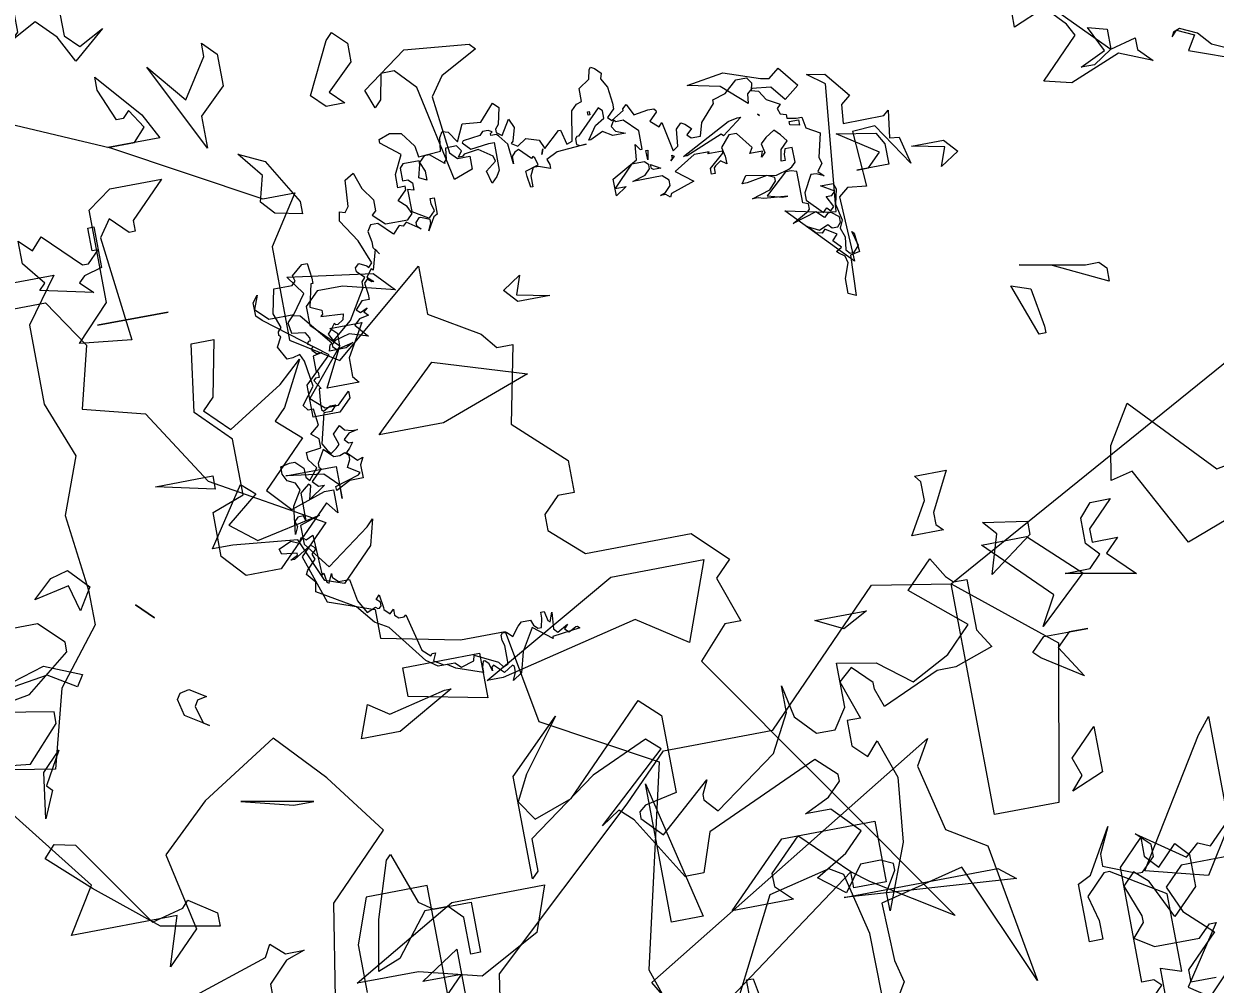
# Model space of a CAD drawing. Header units: millimetres. Extents: x 1418 to 1811, y 1796 to 1956.
# Drawn here: x 1470.9011 to 1471.3308, y 1890.221 to 1890.5674 of the extents above; entities that cross this region are included whole.
import ezdxf

# ---------------------------------------------------------------- set-up
doc = ezdxf.new("R2010")
doc.units = ezdxf.units.MM
doc.layers.add('ARBRE', color=251, linetype='Continuous', lineweight=13)
doc.layers.add('PA6_TEXTO', color=3, linetype='Continuous', lineweight=18)
doc.styles.add('200 Médio', font='arial.ttf', dxfattribs={"height": 0.75})
doc.styles.add('ARIAL', font='ARIAL', dxfattribs={"height": 0.2})
doc.dimstyles.new('AQ250', dxfattribs={"dimscale": 10, "dimtxt": 0.05, "dimasz": 0.03, "dimexe": 0.03, "dimexo": 0.025, "dimgap": 0.025, "dimtad": 1, "dimzin": 0, "dimdsep": 46, "dimtxsty": 'ARIAL', "dimblk": 'ARCHTICK', "dimcen": 0.09, "dimdle": 0.03, "dimclrt": 7, "dimadec": 0, "dimazin": 0, "dimtfac": 1, "dimtix": 1, "dimtmove": 2, "dimatfit": 3, "dimldrblk": 'OPEN90', "dimfxl": 1, "dimtvp": 1, "dimtolj": 1, "dimtzin": 0, "dimarcsym": 0})

# ---------------------------------------------------------------- blocks, each defined once
blk = doc.blocks.new('_ArchTick')
at = {"color": 0, "linetype": 'ByBlock', "const_width": 0.15}
blk.add_lwpolyline([(-0.5, -0.5), (0.5, 0.5)], dxfattribs=at)
blk = doc.blocks.new('*D8')
at = {"layer": 'Defpoints', "color": 0, "transparency": 16777216}
for p in [(1464.48233, 1893.25222), (1464.44773, 1891.83091), (1525.82798, 1890.3369)]:
    blk.add_point(p, dxfattribs=at)
at = {"layer": 'PA6_TEXTO', "color": 0, "lineweight": -2, "transparency": 16777216}
for p, q in [((1464.45381, 1892.08084), (1464.48963, 1893.55213)), ((1526.16249, 1891.7509), (1464.18241, 1893.25952)), ((1525.83407, 1890.58682), (1525.86988, 1892.05811))]:
    blk.add_line(p, q, dxfattribs=at)
at = {"layer": 'PA6_TEXTO', "color": 0, "lineweight": -2, "transparency": 16777216, "xscale": 0.3, "yscale": 0.3, "zscale": 0.3}
for p, rotation in [((1464.48233, 1893.25222), 178.6056793841393), ((1525.86258, 1891.7582), 358.6056793841393)]:
    blk.add_blockref('_ArchTick', p, dxfattribs=dict(at, rotation=rotation))
at = {"layer": 'PA6_TEXTO', "color": 7, "transparency": 16777216, "insert": (1495.18785, 1893.13795), "char_height": 0.75, "attachment_point": 5, "rotation": 358.6057, "style": '200 Médio'}
blk.add_mtext('\\A1;61.40', dxfattribs=at)
blk = doc.blocks.new('_Open90')
at = {"color": 0, "linetype": 'ByBlock', "lineweight": -2}
for p, q in [((-0.5, 0.5), (0, 0)), ((0, 0), (-1, 0)), ((0, 0), (-0.5, -0.5))]:
    blk.add_line(p, q, dxfattribs=at)
blk = doc.blocks.new('WMF26', base_point=(0, 0.0008))
at = {"color": 85}
for points in [[(11.7973, -10.037), (11.477, -10.5245), (11.165, -10.8381), (10.75, -10.8381), (10.6776, -11.2893), (10.3277, -11.6096), (10.2264, -11.7108), (9.9786, -11.7108), (9.7028, -11.9875), (9.5274, -11.9578), (8.756, -12.3728), (8.3048, -12.4823), (8.0578, -12.5119), (7.8462, -12.4823), (7.6066, -12.162), (7.5342, -12.097), (7.4979, -12.1332), (7.6066, -12.5119), (7.395, -12.5119), (7.3226, -12.4461), (6.6606, -12.6568), (6.2095, -12.6857)], [(2.7169, -11.2893), (2.2584, -11.0851), (1.9455, -10.9106), (1.873, -10.9106), (1.9455, -10.8019), (1.9455, -10.5903), (1.8434, -10.5245), (1.6326, -10.699), (1.6326, -10.5903), (1.5231, -10.5245), (1.4943, -10.4882), (1.4581, -10.4882), (1.4943, -10.3145), (1.3848, -10.2116), (1.3848, -10.1391), (1.4219, -10.1391), (1.4581, -10.1029), (1.4581, -10.0667), (1.3848, -10.0008), (1.1452, -10.0008), (1.072, -9.9284), (1.1082, -9.8921), (1.072, -9.7892), (1.1082, -9.7892), (1.1749, -9.7168), (0.7237, -9.0548), (0.8974, -9.1643), (0.9345, -9.1931), (1.3198, -8.9165)]]:
    blk.add_lwpolyline(points, dxfattribs=at)
at = {"color": 106}
for points in [[(3.9552, -3.7494), (3.8161, -3.8227), (3.8531, -3.7856), (3.8531, -3.6769), (4.0277, -3.5757), (4.0935, -3.5757), (4.0935, -3.8515), (4.166, -3.9239), (4.3043, -3.8515), (4.1298, -3.9972), (4.0565, -3.8515), (3.9552, -3.7494), (3.9552, -3.7494)], [(6.2531, -4.3282), (6.0489, -4.4377), (5.9765, -4.5398), (6.0127, -4.8526), (6.0489, -4.8889), (6.1156, -4.8889), (6.1156, -4.9613), (6.0127, -4.9975), (5.904, -4.4739), (5.8019, -4.3644), (5.7295, -4.3644), (5.7006, -4.5027), (5.6644, -4.5398), (5.6274, -4.4377), (5.8744, -4.2623), (6.2243, -4.2985), (6.2531, -4.3282), (6.2531, -4.3282)], [(5.1762, -4.9613), (5.1762, -5.0272), (5.0305, -4.9975), (4.9654, -4.9251), (5.0016, -4.7859), (4.893, -4.6484), (5.0305, -4.7135), (5.1762, -4.9613), (5.1762, -4.9613)], [(9.6073, -4.9613), (9.7464, -4.9251), (9.7464, -4.9901), (9.8189, -5.0634), (9.6435, -4.9901), (9.3677, -5.0996), (9.2211, -5.0634), (9.4327, -4.8526), (9.3965, -4.7859), (9.2952, -4.6773), (9.1199, -4.7497), (9.1199, -4.6773), (9.2211, -4.641), (9.3315, -4.6773), (9.6073, -4.9613), (9.6073, -4.9613)], [(7.7285, -4.7678), (7.7738, -4.7777), (7.8306, -4.7316), (7.9178, -4.8403), (7.838, -4.9037), (7.7746, -4.8238), (7.6725, -4.8131), (7.6437, -4.837), (7.6387, -4.888), (7.5062, -4.7703), (7.3341, -4.7316), (7.5342, -4.7011), (7.7285, -4.7678), (7.7285, -4.7678)], [(8.1805, -4.9448), (8.1302, -4.986), (8.1195, -5.0881), (8.3427, -5.0856), (8.3707, -5.0626), (8.3501, -5.2099), (8.4011, -5.2157), (8.4373, -5.3647), (8.285, -5.1317), (8.1607, -5.1391), (8.1805, -5.4413), (8.0784, -5.4306), (8.0273, -5.4718), (8.0422, -5.825), (7.7252, -5.4915), (7.9434, -5.5401), (7.9944, -5.5459), (8.066, -4.8609), (7.9746, -4.7933), (8.071, -4.809), (8.1805, -4.9448), (8.1805, -4.9448)], [(9.6073, -4.9613), (9.5052, -5.0272), (9.4327, -5.0272), (9.5711, -4.9613), (9.5052, -4.823), (9.6073, -4.8526), (9.6073, -4.9613), (9.6073, -4.9613)], [(10.3721, -5.1408), (10.1433, -5.0346), (10.0799, -4.9621), (9.9893, -4.9201), (9.9547, -4.9333), (9.9432, -4.9572), (9.972, -4.9267), (10.0626, -4.9687), (10.0156, -5.0453), (10.3005, -5.1507)], [(8.3196, -5.2371), (8.3196, -5.3474), (8.1451, -5.3474), (8.2101, -5.3474), (8.2826, -5.275), (8.0726, -5.1358), (8.2826, -5.1721), (8.3196, -5.2371), (8.3196, -5.2371)], [(8.6975, -5.3474), (8.5962, -5.4125), (8.6325, -5.3112), (8.4579, -5.275), (8.6325, -5.275), (8.6975, -5.3474), (8.6975, -5.3474)], [(5.5903, -5.5212), (5.3145, -5.4487), (5.1762, -5.4487), (5.1029, -5.5212), (5.1029, -5.6232), (5.2421, -5.7624), (5.0305, -6.0094), (5.1029, -6.0744), (5.1762, -6.0744), (5.2421, -6.0094), (5.2421, -6.0456), (5.1762, -6.1115), (5.0305, -6.1115), (5.0305, -5.9361), (5.1762, -5.7986), (4.8559, -5.5508), (4.8271, -5.5212), (4.8271, -5.4487), (4.8559, -5.4125), (4.8271, -5.4849), (4.893, -5.5508), (5.0305, -5.5508), (5.1029, -5.4487), (5.0305, -5.3474), (5.489, -5.4125), (5.5903, -5.5212), (5.5903, -5.5212)], [(3.9832, -5.4125), (4.3685, -5.4125), (3.9832, -5.4125), (3.9832, -5.4125)], [(9.3315, -6.0744), (9.3677, -6.1115), (9.3677, -6.1839), (9.0836, -6.0456), (8.9091, -6.0094), (9.259, -6.0744), (9.3315, -6.0744), (9.3315, -6.0744)], [(8.9816, -6.3585), (8.9816, -6.3947), (8.9453, -6.3947), (8.8441, -6.1115), (8.9453, -6.1477), (8.9816, -6.3585), (8.9816, -6.3585)], [(4.4418, -6.3947), (4.1281, -6.3222), (4.4418, -6.3222), (4.4418, -6.3947), (4.4418, -6.3947)], [(4.478, -6.5989), (4.6155, -6.7076), (4.9654, -6.6351), (4.8559, -6.6713), (4.8559, -6.7734), (4.9654, -6.9183), (5.2058, -6.7438), (5.2421, -6.7076), (5.2058, -6.8459), (5.0305, -7.0212), (4.9292, -6.985), (4.8271, -6.7438), (4.478, -6.7076), (4.3685, -6.7076), (4.5793, -6.3947), (4.6517, -6.4597), (4.478, -6.5989), (4.478, -6.5989)], [(5.1029, -6.5701), (5.1029, -6.4968), (5.0305, -6.4235), (4.8271, -6.3947), (5.1029, -6.3947), (5.1029, -6.5701), (5.1029, -6.5701)], [(8.2101, -7.232), (8.2101, -7.2971), (8.2463, -7.3333), (8.0726, -7.3333), (8.1739, -7.1587), (8.1739, -7.0575), (8.1451, -7.0212), (8.3196, -7.0212), (8.2101, -7.232), (8.2101, -7.232)], [(8.6975, -7.4428), (8.4579, -7.6173), (8.5238, -7.4066), (8.4579, -7.3333), (8.6975, -7.3703), (8.6975, -7.4428), (8.6975, -7.4428)], [(9.0178, -7.4724), (9.0178, -7.5449), (9.1561, -7.5449), (9.0836, -7.6173), (9.2211, -7.7556), (8.8441, -7.6832), (8.9816, -7.6832), (9.0474, -7.6173), (8.9816, -7.5449), (8.9816, -7.4066), (9.0474, -7.3333), (9.1561, -7.3333), (9.0178, -7.4724), (9.0178, -7.4724)], [(8.2463, -7.6173), (8.3196, -7.6173), (8.3196, -7.894), (8.3855, -7.996), (8.1739, -8.0685), (8.0726, -8.0685), (7.7589, -8.2076), (7.7227, -8.1047), (7.7227, -8.0685), (7.6214, -7.9672), (7.5482, -8.0323), (7.6214, -8.2439), (7.5482, -8.2439), (7.5482, -8.3814), (7.6214, -8.4546), (7.6865, -8.3814), (7.7589, -8.5921), (7.7227, -8.942), (7.5852, -9.2911), (7.5852, -9.1899), (7.6503, -9.0804), (7.6503, -9.0441), (7.5852, -9.0145), (7.4757, -9.0145), (7.3736, -9.1528), (7.2353, -9.0441), (7.4098, -8.942), (7.5119, -8.8399), (7.3736, -8.695), (7.2353, -8.695), (7.3736, -8.6292), (7.4469, -8.5559), (7.4469, -8.5197), (7.3374, -8.4176), (6.7117, -8.695), (6.6392, -8.9058), (6.5371, -8.9058), (6.3255, -8.5559), (6.2531, -8.4909), (6.1518, -8.5559), (6.5371, -8.2076), (6.4639, -8.141), (6.1518, -8.2801), (5.7657, -8.5559), (5.7657, -8.7313), (5.7295, -8.7675), (5.7295, -8.2076), (6.0127, -7.9302), (5.8019, -8.2076), (5.7295, -8.3451), (5.8019, -8.4546), (6.0127, -8.3814), (6.4639, -7.9302), (6.5734, -8.0323), (6.5734, -8.4546), (6.3988, -8.4909), (6.3618, -8.5197), (6.3618, -8.5559), (6.4639, -8.6654), (6.7479, -8.4176), (6.7117, -8.4909), (6.7117, -8.5197), (6.7767, -8.5921), (7.1266, -8.3451), (7.2353, -8.141), (7.2353, -7.996), (7.2715, -8.1706), (7.3736, -8.2801), (7.4757, -8.2801), (7.5482, -8.1706), (7.5482, -7.9302), (7.7589, -7.9672), (7.9343, -8.1047), (8.1451, -7.996), (8.2826, -7.8577), (7.9993, -7.6173), (8.1451, -7.4724), (8.2101, -7.5811), (8.2463, -7.6173), (8.2463, -7.6173)], [(3.2842, -7.8215), (3.2192, -7.9672), (3.2554, -7.7194), (3.3567, -7.6173), (3.2554, -7.7927), (3.2842, -7.8215), (3.2842, -7.8215)], [(5.4528, -7.6832), (5.489, -7.6832), (5.1762, -7.8577), (4.9654, -7.8577), (5.0305, -7.6832), (5.1391, -7.7556), (5.4528, -7.6832), (5.4528, -7.6832)], [(7.6214, -7.7556), (7.4757, -7.6832), (7.7589, -7.6832), (7.6214, -7.7556), (7.6214, -7.7556)], [(8.8078, -7.996), (8.7337, -8.0685), (8.8441, -8.2439), (8.6325, -8.1047), (8.5962, -8.0685), (8.6687, -7.996), (8.9091, -7.996), (8.8078, -7.996), (8.8078, -7.996)], [(4.6517, -8.141), (4.2664, -8.0685), (4.5431, -8.141), (4.6517, -8.141), (4.6517, -8.141)], [(5.177, -8.8292), (5.382, -8.8292), (5.382, -9.1026), (5.3293, -9.1026), (5.3293, -8.9025), (5.2561, -8.8292), (5.1293, -8.8292), (4.9506, -9.0557), (4.8255, -9.1026), (4.8773, -8.8292), (4.9769, -8.5238), (5.0033, -8.4974), (5.1029, -8.7766), (5.177, -8.8292), (5.177, -8.8292)], [(8.6687, -8.8399), (8.7337, -8.7675), (8.6975, -8.6654), (8.8441, -8.5197), (8.8441, -8.7675), (8.6687, -8.8399), (8.6687, -8.8399)], [(2.0624, -9.1528), (1.822, -9.2911), (1.6112, -9.2911), (1.6475, -9.1899), (1.7858, -9.1166), (1.9233, -9.1528), (2.0624, -9.1528), (2.0624, -9.1528)], [(0.9345, -9.1931), (1.0357, -9.2944), (1.1082, -9.222), (1.1082, -9.1931), (1.072, -9.1569), (1.2111, -9.1569), (1.072, -9.2944), (0.8612, -9.2944), (0.8612, -9.1569), (0.9345, -9.1569), (0.9345, -9.1931), (0.9345, -9.1931)], [(9.0474, -9.3273), (9.1561, -9.2187), (9.2211, -9.2911), (9.2211, -9.4665), (9.0836, -9.604), (8.9816, -9.3932), (8.9091, -9.3273), (8.8441, -9.3932), (8.9091, -9.5678), (8.9091, -9.604), (8.8441, -9.6773), (8.9453, -9.7423), (9.1923, -9.7423), (9.259, -9.6773), (9.2952, -9.6773), (9.0836, -9.9901), (9.1923, -10.0626), (9.4327, -9.8148)], [(9.259, -10.1284), (9.1923, -10.1284), (9.1561, -10.0914), (9.0178, -10.2371), (9.0178, -10.2659), (8.8729, -10.0626), (8.8729, -10.0263), (8.9453, -9.9539), (8.9091, -9.9177), (8.8441, -9.9177), (8.8441, -9.2911), (8.9816, -9.1528), (8.9816, -9.2549), (9.0474, -9.3273), (9.0474, -9.3273)], [(2.6881, -9.7678), (2.6149, -9.846), (2.6149, -9.8724), (2.74, -9.8946)], [(2.8141, -9.8946), (2.6618, -9.921), (2.5622, -9.9992), (2.5622, -10.0206), (2.6149, -10.0725), (2.74, -10.0725)], [(2.6149, -10.8299), (2.4354, -10.8299), (2.5095, -10.7303), (2.5095, -10.5508), (2.4617, -10.4248), (2.5095, -10.298), (2.4889, -10.1251), (2.4889, -10.0461), (2.5885, -9.921), (2.6354, -9.7464), (2.9137, -9.7942), (2.6881, -9.7678), (2.6881, -9.7678)], [(1.6162, -9.7629), (1.6524, -9.7629), (1.3395, -9.9382), (1.1279, -9.9382), (1.1938, -9.7629), (1.3033, -9.8353), (1.6162, -9.7629), (1.6162, -9.7629)], [(2.1843, -10.1441), (2.1843, -10.2437), (2.111, -10.27), (2.111, -10.3968), (2.1843, -10.4709), (2.1629, -10.6224), (2.111, -10.6224), (2.1373, -10.4965), (2.1629, -10.4709), (2.111, -10.4182), (1.9842, -10.4965), (1.9315, -10.5442), (1.9842, -10.4446), (2.0105, -10.4182), (1.9578, -10.3705), (2.0583, -10.27), (2.0105, -10.2182), (1.9315, -10.2437), (1.9109, -10.2437), (1.9109, -10.1918), (1.9315, -10.2182), (2.0583, -10.0922), (2.1373, -10.0922), (2.1843, -10.1441), (2.1843, -10.1441)], [(1.6425, -10.4833), (1.4383, -10.4182), (1.6425, -10.3458), (1.7882, -10.3458), (1.6425, -10.4833), (1.6425, -10.4833)], [(9.641, -11.4219), (9.5546, -11.3683), (9.5019, -11.053), (9.6204, -11.3321), (9.8106, -11.2868), (9.8065, -11.1559), (9.7942, -11.1049), (9.8477, -11.0184), (9.8493, -11.2251), (9.8823, -11.3651), (9.9127, -11.384), (10.0527, -11.3511), (10.2314, -11.0077), (10.3474, -11.2078), (9.6427, -11.6285), (9.6764, -11.5725), (9.641, -11.4219), (9.641, -11.4219)], [(9.0474, -11.5248), (9.0178, -11.561), (9.0178, -11.3148), (9.0836, -11.2127), (9.2211, -11.249), (9.0474, -11.5248), (9.0474, -11.5248)], [(9.5422, -11.3148), (9.5052, -11.2852), (9.8913, -11.3148), (9.5422, -11.3148), (9.5422, -11.3148)], [(10.2799, -11.6458), (10.2075, -11.3321), (10.2799, -11.3321), (10.2799, -11.6458), (10.2799, -11.6458)], [(9.3817, -11.4342), (9.5274, -11.4342), (9.5274, -11.9578), (9.3166, -11.7841), (9.3817, -11.4342), (9.3817, -11.4342)], [(9.4451, -12.0303), (9.343, -12.0303), (9.2343, -11.9274), (9.343, -11.8261), (9.3068, -11.8912), (9.4451, -12.0303), (9.4451, -12.0303)], [(8.8243, -12.0114), (8.9898, -11.9513), (9.0845, -12.1299), (9.1339, -12.1184), (9.1207, -12.195), (9.0672, -12.2814), (8.8976, -12.1003), (8.8013, -12.1176), (8.728, -12.2345), (8.6728, -12.2007), (8.8243, -12.0114), (8.8243, -12.0114)]]:
    blk.add_lwpolyline(points, dxfattribs=at)
at = {"color": 63}
for points in [[(9.5892, -9.3381), (9.1668, -9.3381), (9.0655, -9.4401), (9.1306, -9.5859), (9.2771, -9.7242), (9.1018, -9.8996), (9.1018, -9.9646), (9.2401, -9.9646)], [(2.6692, -10.7723), (2.465, -10.7723), (2.3926, -10.6628), (2.4288, -10.5245), (2.2913, -10.4882), (2.1818, -10.3145), (1.9414, -10.1754), (2.0072, -10.1103), (1.971, -10.0008), (1.8689, -9.9646), (1.8689, -9.8996), (1.6944, -9.8625), (1.5931, -9.8625), (1.5561, -9.6517), (1.3091, -9.5134), (1.4178, -9.0622), (1.3815, -8.9527)], [(1.8689, -9.0622), (1.8689, -9.3381), (2.0072, -9.3381), (2.0443, -9.2368), (2.0443, -9.1281)], [(2.1167, -9.1281), (2.0805, -9.3381), (1.9414, -9.4772), (2.0443, -9.6155), (2.1456, -9.7242), (2.3201, -9.6155), (2.4288, -9.5134), (2.3926, -9.3381), (2.465, -9.2656), (2.4288, -9.3751), (2.6692, -9.3751), (2.6041, -9.4772), (2.8437, -9.7892)], [(3.7897, -9.0622), (4.2409, -8.9165), (4.2771, -8.8506), (4.3504, -8.9165), (4.4525, -8.9165), (4.3504, -8.9527), (4.2409, -9.0622), (4.2409, -9.1643)], [(4.874, -9.5859), (5.2602, -9.2006), (5.0486, -9.2006), (5.2602, -9.0622), (5.2602, -9.3751)], [(6.7586, -9.7242), (6.7586, -9.5134), (6.7948, -9.5134), (6.8311, -9.7242)], [(8.956, -10.0008), (8.956, -9.8625), (9.0655, -9.8996), (9.0655, -9.4772), (8.7823, -9.3018), (8.7519, -9.3018), (8.6432, -9.4113), (8.6794, -9.5496), (8.6794, -9.6517), (8.6069, -9.6517), (8.6069, -9.3381), (8.6794, -9.3018), (8.8185, -9.0622), (8.7519, -9.2006), (8.7519, -9.2656), (8.9272, -9.3381), (8.956, -9.3381), (9.0293, -9.2656), (9.0293, -9.2006), (8.956, -9.1281), (9.203, -9.3018), (9.2771, -9.2368), (9.3422, -9.2656), (9.4805, -9.1281)], [(4.6723, -4.3101), (4.8115, -4.0993), (4.8115, -4.0268), (4.8839, -4.0993), (4.8839, -4.273), (4.739, -4.4122), (4.739, -4.5867), (4.4986, -4.0993), (4.6723, -4.3101), (4.6723, -4.3101)], [(4.3603, -4.4846), (4.4253, -4.4122), (4.3603, -4.3101), (4.3241, -4.3463), (4.2878, -4.3463), (4.2146, -4.1717), (4.2146, -4.0993), (4.4253, -4.3463), (4.4986, -4.4846), (4.2146, -4.4846), (4.3603, -4.4846), (4.3603, -4.4846)], [(5.3351, -4.4122), (5.4734, -4.1355), (5.5096, -4.0993), (5.5821, -4.1717), (5.5821, -4.273), (5.4372, -4.4122), (5.5096, -4.4846), (5.4075, -4.4846), (5.3351, -4.4122), (5.3351, -4.4122)], [(4.8889, -6.482), (4.8707, -6.4424), (4.8304, -6.4219), (4.8098, -6.3823), (4.8098, -6.342), (4.86, -6.3321), (4.8889, -6.3321), (4.9308, -6.3716), (4.9308, -6.4219), (4.9498, -6.4424), (5, -6.3823), (4.9605, -6.3321), (4.9605, -6.2918), (5.0395, -6.2819), (5.0395, -6.2317), (5, -6.1996), (5.0502, -6.1601), (5.0395, -6.0695), (5.0107, -6.0695), (4.9893, -6.0398), (5.0609, -5.9485), (5.0395, -5.8077), (5.0214, -5.7682), (4.9811, -5.7789), (4.9498, -5.7789), (4.9103, -5.7072), (4.9391, -5.6562), (4.9308, -5.6463), (4.9308, -5.6274), (4.9498, -5.606), (4.921, -5.5269), (4.9498, -5.3952), (5.0502, -5.3952), (5.0708, -5.3763), (5.0609, -5.345), (5.121, -5.2947), (5.1507, -5.2947), (5.1614, -5.3763), (5.1614, -5.4059), (5.1507, -5.4059), (5.121, -5.5269), (5.182, -5.5557), (5.182, -5.5771), (5.1712, -5.5878), (5.2915, -5.5961), (5.2832, -5.6274), (5.2519, -5.6463), (5.2412, -5.6463), (5.233, -5.6381), (5.2124, -5.6669), (5.191, -5.6891), (5.2124, -5.7286), (5.3227, -5.6381), (5.4232, -5.4767), (5.4232, -5.4454), (5.4421, -5.4265), (5.4026, -5.387), (5.4026, -5.3656), (5.4232, -5.345), (5.4635, -5.3656), (5.4734, -5.3763), (5.4923, -5.3557), (5.4421, -5.2248), (5.3631, -5.1037), (5.373, -5.0535), (5.4026, -5.0634), (5.4232, -5.0346), (5.4339, -4.8921), (5.4841, -4.8633), (5.5137, -4.9531), (5.564, -5.0239), (5.564, -5.0848), (5.5426, -5.1037), (5.6035, -5.1638), (5.7253, -5.1638), (5.755, -5.135), (5.736, -5.093), (5.6941, -5.0535), (5.7443, -5.0033), (5.7443, -4.9844), (5.7048, -4.9844), (5.7048, -4.9127), (5.755, -4.8123), (5.6545, -4.7324), (5.6545, -4.7118), (5.7146, -4.6904), (5.7756, -4.7011), (5.8365, -4.7826), (5.8447, -4.8419), (5.9657, -4.8337), (5.9765, -4.7621), (5.9954, -4.7324), (6.0267, -4.7407), (6.0662, -4.8016), (6.1074, -4.7118), (6.2078, -4.7217), (6.2893, -4.632), (6.3181, -4.6616), (6.2975, -4.7514), (6.2786, -4.7719), (6.2786, -4.7909), (6.3082, -4.8123), (6.3576, -4.7324), (6.3791, -4.7826), (6.3576, -4.8526), (6.3478, -4.8633), (6.3791, -4.8839), (6.4293, -4.8526), (6.4984, -4.8732), (6.519, -4.9234), (6.6096, -4.8419), (6.6203, -4.8419), (6.6409, -4.9234), (6.6705, -4.9127), (6.7001, -4.7514), (6.7314, -4.7217), (6.7602, -4.7118), (6.7602, -4.6402), (6.8212, -4.6007), (6.8319, -4.5505), (6.8418, -4.5398), (6.8607, -4.5505), (6.892, -4.5818), (6.8821, -4.6114), (6.9109, -4.6616), (6.9216, -4.7514), (6.9216, -4.7826), (6.8821, -4.8222), (6.901, -4.8419), (6.9718, -4.8016), (6.9718, -4.7909), (6.9932, -4.7719), (7.0229, -4.8337), (7.1019, -4.8222), (7.134, -4.8222), (7.1439, -4.8337), (7.1439, -4.8419), (7.1019, -4.8839), (7.1439, -4.9234), (7.1629, -4.9028), (7.1941, -5.0634), (7.2238, -5.0428), (7.2345, -4.9531), (7.2633, -4.9234), (7.2839, -4.9341), (7.3135, -4.9629), (7.2839, -4.9926), (7.3028, -5.0132), (7.353, -5.0132), (7.3744, -4.9424), (7.4543, -4.8526), (7.4543, -4.8337), (7.5259, -4.8123), (7.5967, -4.7514), (7.6552, -4.7514), (7.6766, -4.7826), (7.6659, -4.8222), (7.7054, -4.8337), (7.7367, -4.8839), (7.8059, -4.9234), (7.7869, -4.9424), (7.7976, -4.9737), (7.8273, -4.9844), (7.8273, -5.0033), (7.8775, -5.0132), (7.9071, -5.0132), (7.9178, -5.0741), (7.9886, -5.1136), (7.9574, -5.2437), (7.9681, -5.2758), (7.9384, -5.3153), (7.9681, -5.345), (7.9277, -5.326), (7.8989, -5.326), (7.8478, -5.4158), (7.8478, -5.4561), (7.9277, -5.5376), (7.9491, -5.5162), (7.9681, -5.5376), (7.9886, -5.5162), (7.9574, -5.4561), (7.9886, -5.4561), (8.0076, -5.4372), (7.9384, -5.3952), (8.0076, -5.3952), (8.0183, -5.4265), (7.9993, -5.5063), (8.0183, -5.5961), (7.9993, -5.6381), (8.0183, -5.6891), (8.0076, -5.7575), (8.0282, -5.7789), (8.0496, -5.7789), (8.0784, -5.7476), (8.0578, -5.6669), (8.0685, -5.6784), (8.0784, -5.7789), (8.0282, -5.7896), (8.0183, -6.0086), (7.9779, -5.9896), (7.9779, -5.9081), (8.0076, -5.8291), (7.9993, -5.7896), (7.9681, -5.7682), (7.9574, -5.7575), (7.9886, -5.7393), (7.9491, -5.6973), (7.9779, -5.6669), (7.9178, -5.6274), (7.8989, -5.6463), (7.8668, -5.6381), (7.8273, -5.5961), (7.8882, -5.6274), (7.9384, -5.606), (7.9574, -5.6274), (7.9886, -5.6274), (8.0076, -5.606), (8.0076, -5.5771), (7.9681, -5.5459), (7.9491, -5.5459), (7.9277, -5.5664), (7.8882, -5.5269), (7.7556, -5.5664), (7.8478, -5.5162), (7.8561, -5.5063), (7.8561, -5.4767), (7.8273, -5.466), (7.8273, -5.2947), (7.7976, -5.2865), (7.7663, -5.2865), (7.6552, -5.387), (7.647, -5.3952), (7.7268, -5.4158), (7.7556, -5.4158), (7.6264, -5.4059), (7.5967, -5.3952), (7.5655, -5.3952), (7.6659, -5.3656), (7.7054, -5.326), (7.7054, -5.3054), (7.6659, -5.2865), (7.5547, -5.3054), (7.5259, -5.3054), (7.5547, -5.2651), (7.7161, -5.2947), (7.7869, -5.2758), (7.8059, -5.2651), (7.8273, -5.2437), (7.8273, -5.1638), (7.7869, -5.1638), (7.777, -5.1935), (7.777, -5.2248), (7.7556, -5.2248), (7.7663, -5.1638), (7.8059, -5.1243), (7.777, -5.0848), (7.7474, -5.0535), (7.6972, -5.0848), (7.6659, -5.1136), (7.6766, -5.1638), (7.6552, -5.1852), (7.6659, -5.154), (7.5967, -5.154), (7.6157, -5.1243), (7.5465, -5.0346), (7.5045, -5.0346), (7.4543, -5.093), (7.465, -5.1433), (7.465, -5.1852), (7.4354, -5.1638), (7.4033, -5.1852), (7.395, -5.1935), (7.395, -5.2248), (7.3744, -5.2248), (7.3744, -5.1935), (7.4543, -5.1243), (7.4543, -5.1136), (7.3744, -5.1136), (7.3843, -5.1037), (7.3028, -5.1037), (7.1843, -5.1745), (7.274, -5.2437), (7.1439, -5.2865), (7.134, -5.3054), (7.1126, -5.2865), (7.0838, -5.2865), (7.1126, -5.2758), (7.1439, -5.2437), (7.1439, -5.2141), (7.1126, -5.1852), (6.9513, -5.1852), (7.0229, -5.1638), (7.0517, -5.135), (7.0517, -5.1136), (7.0336, -5.093), (6.9611, -5.093), (6.8508, -5.2042), (6.9109, -5.2042), (6.8508, -5.2437), (6.8508, -5.154), (6.9932, -5.0741), (7.0015, -4.9926), (7.0229, -5.0239), (7.0336, -5.0239), (7.0336, -4.9234), (6.9611, -4.8526), (6.9216, -4.8526), (6.9109, -4.8419), (6.892, -4.8732), (6.9109, -4.9028), (6.9611, -4.9234), (6.892, -4.9234), (6.8418, -4.8921), (6.771, -4.9234), (6.7602, -4.9234), (6.8105, -4.8526), (6.8607, -4.8222), (6.8607, -4.7826), (6.8418, -4.7621), (6.71, -4.8921), (6.7001, -4.8921), (6.6911, -4.9028), (6.6911, -4.9341), (6.71, -4.9424), (6.7413, -4.9424), (6.5808, -4.9531), (6.519, -4.9844), (6.5297, -5.0132), (6.5297, -5.0346), (6.4688, -5.0132), (6.44, -5.0132), (6.4186, -5.0535), (6.4186, -5.1136), (6.4079, -5.1136), (6.398, -5.0535), (6.398, -5.0239), (6.4688, -5.0033), (6.4581, -4.9629), (6.4482, -4.9531), (6.44, -4.9629), (6.3791, -4.9028), (6.3576, -4.9127), (6.3395, -4.9341), (6.3395, -4.9737), (6.3288, -4.8633), (6.2893, -4.8123), (6.2786, -4.8016), (6.2473, -4.8016), (6.2473, -4.7909), (6.258, -4.7826), (6.2391, -4.7719), (6.2078, -4.7719), (6.1889, -4.7909), (6.0967, -4.8016), (6.0884, -4.8123), (6.1279, -4.8526), (6.2284, -4.8419), (6.258, -4.8419), (6.258, -4.9926), (6.2391, -5.0239), (6.2078, -5.0535), (6.1889, -4.9844), (6.2473, -4.9424), (6.2391, -4.9127), (6.1675, -4.8633), (6.0884, -4.8732), (6.0769, -4.8839), (6.0563, -4.8839), (6.0769, -4.8526), (6.0563, -4.8222), (5.9954, -4.8222), (5.9872, -4.8839), (5.9765, -4.8921), (5.9765, -4.9028), (5.9056, -4.8419), (5.876, -4.8419), (5.8447, -4.8732), (5.8653, -4.9234), (5.8653, -4.9737), (5.8258, -4.9531), (5.8447, -4.8839), (5.8447, -4.8633), (5.755, -4.8633), (5.736, -4.8839), (5.736, -4.9531), (5.7649, -4.9531), (5.7863, -4.9737), (5.7863, -5.0132), (5.755, -5.0033), (5.755, -5.1243), (5.8365, -5.1745), (5.8447, -5.1745), (5.876, -5.1433), (5.8653, -5.1037), (5.8653, -5.0741), (5.8867, -5.0741), (5.8867, -5.1638), (5.8653, -5.1745), (5.8258, -5.2437), (5.8447, -5.2042), (5.8447, -5.1852), (5.7945, -5.1638), (5.7863, -5.1638), (5.7649, -5.1852), (5.7649, -5.2042), (5.7863, -5.2248), (5.7146, -5.1745), (5.6941, -5.1935), (5.6751, -5.1852), (5.6356, -5.2248), (5.564, -5.154), (5.5236, -5.154), (5.503, -5.1852), (5.5137, -5.2437), (5.5137, -5.2758), (5.5426, -5.3153), (5.5236, -5.2865), (5.4923, -5.3952), (5.4841, -5.387), (5.4528, -5.4265), (5.4841, -5.4561), (5.4734, -5.4561), (5.4528, -5.4372), (5.4339, -5.4561), (5.4421, -5.5162), (5.4421, -5.5459), (5.4026, -5.5459), (5.3631, -5.5878), (5.3837, -5.606), (5.4232, -5.5878), (5.4026, -5.606), (5.4232, -5.6274), (5.373, -5.6381), (5.3417, -5.6669), (5.3837, -5.7179), (5.4026, -5.7393), (5.3022, -5.7072), (5.2223, -5.7286), (5.2017, -5.7476), (5.2017, -5.7575), (5.2223, -5.7789), (5.3129, -5.7575), (5.2725, -5.7789), (5.182, -5.7789), (5.191, -5.7476), (5.2017, -5.7393), (5.0609, -5.5664), (5.0214, -5.5557), (4.9893, -5.5878), (5, -5.6463), (5.0708, -5.6562), (5.0897, -5.6891), (5.0897, -5.7072), (5.0815, -5.7072), (5.0708, -5.7179), (5.1004, -5.7393), (5.0897, -5.7476), (5.0897, -5.7575), (5.1111, -5.7789), (5.14, -5.7789), (5.0897, -5.7896), (5.0897, -5.8686), (5.1004, -5.8793), (5.1004, -5.9081), (5.0815, -5.9081), (5.0708, -5.9188), (5.1004, -5.969), (5.0897, -5.969), (5.0815, -6.0489), (5.0815, -6.0802), (5.0897, -6.0901), (5.1317, -6.0695), (5.1614, -6.0695), (5.1317, -6.0999), (5.0897, -6.0999), (5.0502, -6.2605), (5.0708, -6.3), (5.0897, -6.3214), (5.121, -6.3), (5.14, -6.2819), (5.121, -6.221), (5.1614, -6.1815), (5.182, -6.2103), (5.2223, -6.221), (5.2519, -6.221), (5.2017, -6.2317), (5.1712, -6.2605), (5.191, -6.2819), (5.2124, -6.2819), (5.191, -6.3107), (5.1712, -6.3321), (5.2223, -6.3823), (5.2519, -6.3716), (5.233, -6.4112), (5.233, -6.482), (5.1614, -6.482), (5.0815, -6.5231), (5.0815, -6.5009), (5.2124, -6.4614), (5.2223, -6.4507), (5.1614, -6.4112), (5.182, -6.3716), (5.182, -6.3502), (5.1614, -6.3321), (5.1317, -6.342), (5.1004, -6.342), (5.0502, -6.2918), (5.0107, -6.3609), (5.0107, -6.3823), (5.0214, -6.3922), (4.9605, -6.4507), (4.9893, -6.482), (5.0214, -6.482), (4.9308, -6.5437), (4.9498, -6.4721), (4.9391, -6.4614), (4.9103, -6.482), (4.8889, -6.5009), (4.8889, -6.6524), (4.8806, -6.6236), (4.8493, -6.6236), (4.8304, -6.6442), (4.8386, -6.6738), (4.8205, -6.7133), (4.8386, -6.5627), (4.8889, -6.482), (4.8889, -6.482)], [(4.0524, -5.3013), (4.0524, -4.7958), (4.1833, -4.7044), (4.4657, -4.7044), (4.2747, -4.8946), (4.2747, -4.9539), (4.2425, -4.9539), (4.1503, -4.8625), (4.0853, -4.9539), (4.1503, -5.5236), (3.8696, -5.4907), (4.0524, -5.3013), (4.0524, -5.3013)], [(6.7915, -4.7909), (6.7817, -4.7909), (6.7817, -4.7719), (6.7915, -4.7719), (6.7915, -4.7909), (6.7915, -4.7909)], [(3.7461, -5.1383), (3.6481, -5.014), (3.6481, -4.8897), (3.7132, -4.9555), (3.7724, -4.8897), (3.9626, -5.079), (3.9956, -5.079), (4.0606, -5.014), (4.0277, -5.014), (4.0277, -4.8897), (4.0606, -4.8897), (4.0606, -5.112), (3.9626, -5.1383), (3.9297, -5.1712), (3.9956, -5.2363), (3.7132, -5.1712), (3.7461, -5.1383), (3.7461, -5.1383)], [(6.4984, -4.9531), (6.5083, -4.9234), (6.4984, -4.9531), (6.4984, -4.9531)], [(7.5152, -4.9629), (7.5655, -4.9531), (7.586, -4.9531), (7.4757, -5.0346), (7.465, -5.0239), (7.2633, -5.1037), (7.2444, -5.1037), (7.5152, -4.9629), (7.5152, -4.9629)], [(7.6865, -4.9629), (7.6766, -4.9531), (7.6865, -4.9629), (7.6865, -4.9629)], [(7.0624, -5.0346), (7.0517, -5.0848), (7.0517, -5.0346), (7.0624, -5.0346), (7.0624, -5.0346)], [(7.8371, -5.0239), (7.8882, -5.0239), (7.8882, -5.0535), (7.8371, -5.0428), (7.8371, -5.0239), (7.8371, -5.0239)], [(7.1843, -5.0848), (7.1941, -5.093), (7.1736, -5.1136), (7.1843, -5.1037), (7.1843, -5.0848), (7.1843, -5.0848)], [(7.0624, -5.135), (7.0624, -5.1136), (7.1126, -5.1433), (7.0731, -5.1433), (7.0624, -5.135), (7.0624, -5.135)], [(6.1601, -5.6315), (6.2613, -5.5664), (6.2251, -5.6677), (6.3996, -5.7048), (6.2251, -5.7048), (6.1601, -5.6315), (6.1601, -5.6315)], [(5.2421, -5.7624), (5.2421, -5.6965), (5.2058, -5.6595), (5.3804, -5.6595), (5.2783, -5.8348), (5.2783, -5.9361), (5.3071, -5.9723), (5.1326, -5.9723), (5.2421, -5.7624), (5.2421, -5.7624)], [(3.5715, -6.7586), (3.3797, -6.8006), (3.4851, -6.7034), (3.5798, -6.6779), (3.6827, -6.7866), (3.6086, -6.9027), (3.5715, -6.7586), (3.5715, -6.7586)], [(5.8447, -7.6288), (5.8365, -7.619), (5.7863, -7.6503), (5.736, -7.6), (5.7253, -7.6083), (5.7253, -7.6288), (5.7146, -7.5893), (5.6941, -7.5687), (5.6858, -7.5687), (5.6751, -7.6), (5.6751, -7.6288), (5.5343, -7.5786), (5.4923, -7.5498), (5.4421, -7.5498), (5.3837, -7.5078), (5.2223, -7.2979), (5.1507, -7.2559), (5.0708, -7.1554), (4.8707, -7.0361), (4.8806, -6.9858), (4.8386, -6.9356), (4.8493, -6.9142), (4.8996, -6.864), (4.8889, -6.8343), (4.9103, -6.8138), (4.9103, -6.8031), (4.8889, -6.7841), (4.7892, -6.8451), (4.7703, -6.8451), (4.8098, -6.8245), (4.8098, -6.8138), (4.7291, -6.8031), (4.7192, -6.7742), (4.7892, -6.7446), (4.8304, -6.7635), (4.8493, -6.7339), (4.8707, -6.7528), (4.9103, -6.7339), (4.921, -6.9546), (4.9308, -6.9463), (4.9391, -6.9965), (4.9498, -7.0048), (4.9712, -6.9546), (4.9712, -6.976), (5, -7.0048), (5.0609, -7.0048), (5.0815, -7.1258), (5.121, -7.1974), (5.1712, -7.176), (5.182, -7.1867), (5.191, -7.1867), (5.2017, -7.176), (5.2017, -7.1554), (5.182, -7.1365), (5.2017, -7.1159), (5.2124, -7.1867), (5.2124, -7.1974), (5.2412, -7.2262), (5.2626, -7.2057), (5.2626, -7.2369), (5.2832, -7.2559), (5.3129, -7.2559), (5.3227, -7.2477), (5.373, -7.4494), (5.4133, -7.4889), (5.4232, -7.4782), (5.4421, -7.4782), (5.4232, -7.5185), (5.4734, -7.5498), (5.5343, -7.5498), (5.564, -7.5786), (5.6356, -7.558), (5.6438, -7.5284), (5.7649, -7.5893), (5.7863, -7.619), (5.8151, -7.6083), (5.8151, -7.5078), (5.8052, -7.4782), (5.8052, -7.4494), (5.8151, -7.4387), (5.8365, -7.4387), (5.8653, -7.4683), (5.9056, -7.4181), (5.9262, -7.3991), (5.9765, -7.3991), (5.9872, -7.428), (6.0061, -7.4494), (6.0267, -7.4494), (6.0374, -7.3991), (6.0374, -7.3679), (6.0563, -7.3679), (6.0662, -7.4181), (6.0769, -7.428), (6.0967, -7.3777), (6.0884, -7.4683), (6.1074, -7.4889), (6.1675, -7.4576), (6.1469, -7.4782), (6.1675, -7.4996), (6.2078, -7.4782), (6.2177, -7.4782), (6.2284, -7.4889), (6.0769, -7.5078), (6.0769, -7.5185), (5.9765, -7.4387), (5.9056, -7.558), (5.876, -7.6692), (5.8258, -7.7005), (5.8447, -7.6585), (5.8447, -7.6288), (5.8447, -7.6288)], [(3.3698, -7.209), (2.9985, -7.2649), (3.3591, -7.1587), (3.5567, -7.2411), (3.518, -7.302), (3.3698, -7.209), (3.3698, -7.209)], [(4.1767, -7.6363), (4.054, -7.558), (4.0342, -7.4675), (4.0532, -7.437), (4.1034, -7.4263), (4.189, -7.4807), (4.1388, -7.4914), (4.1199, -7.5226), (4.1454, -7.6165), (4.1767, -7.6363), (4.1767, -7.6363)], [(3.3493, -8.1352), (3.681, -8.6177), (3.8548, -8.5748), (3.8893, -8.537), (4.0318, -8.6341), (4.0342, -8.7066), (3.7189, -8.6465), (3.3962, -8.3814), (3.1764, -8.178), (3.2389, -8.1105), (3.3493, -8.1352), (3.3493, -8.1352)], [(1.8327, -9.8255), (1.6582, -9.8255), (1.6582, -9.7242), (1.8327, -9.7604), (1.8327, -9.8255), (1.8327, -9.8255)], [(2.3563, -10.037), (2.3926, -10.0733), (2.3563, -10.037), (2.3563, -10.037)]]:
    blk.add_lwpolyline(points, dxfattribs=at)
blk = doc.blocks.new('T2_02')
at = {"xscale": 0.3499999999999943, "yscale": 0.3499999999999943, "zscale": 0.3499999999999943}
blk.add_blockref('WMF26', (-2.23987, 1.99695), dxfattribs=at)

msp = doc.modelspace()

# ---------------------------------------------------------------- block references
at = {"layer": 'ARBRE'}
for p, xscale, yscale, zscale, rotation in [((1471.09081, 1890.46942), 0.1918409178794672, 0.1918409178794672, 0.1918409178794672, 10.65514725593884), ((1470.43508, 1889.54361), 0.4621142716754233, 0.4621142716754233, 0.4621142716754233, 190.6551472559353), ((1471.91974, 1889.46504), 0.4621142716754233, 0.4621142716754233, 0.4621142716754233, 190.6551472559353)]:
    msp.add_blockref('T2_02', p, dxfattribs=dict(at, xscale=xscale, yscale=yscale, zscale=zscale, rotation=rotation))

# ---------------------------------------------------------------- dimensions: what is measured, and where the dimension line sits
at = {"layer": 'PA6_TEXTO'}
dim = msp.add_aligned_dim(p1=(1525.82798, 1890.3369), p2=(1464.44773, 1891.83091), distance=-1.42173, dimstyle='AQ250', override={"dimtxsty": '200 Médio'}, dxfattribs=at)
dim.commit()
dim.dimension.update_dxf_attribs({"geometry": '*D8', "text_midpoint": (1495.18785, 1893.13795)})

doc.saveas('drawing.dxf')
